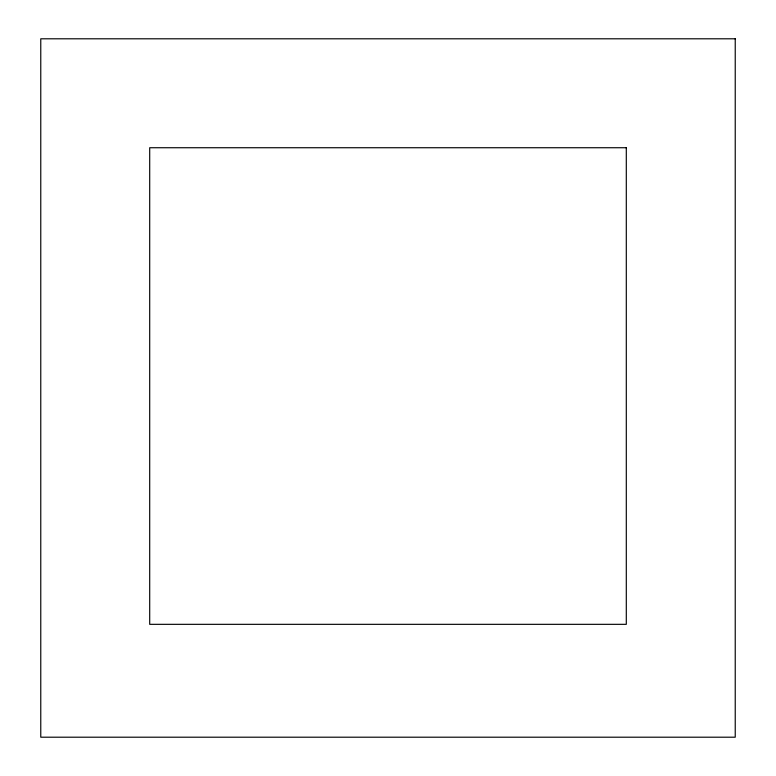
<?xml version="1.0" encoding="UTF-8"?>
<svg xmlns="http://www.w3.org/2000/svg" width="776" height="776" viewBox="0 0 776 776"><rect width="100%" height="100%" fill="white"/><g stroke="black" fill="none" stroke-linecap="round" stroke-linejoin="round"><path stroke-width="1.16" d="M735.231 38.8L40.769 38.8L40.769 737.2L735.231 737.2L735.231 38.8M626.3 147.731L149.7 147.731L149.7 624.331L626.3 624.331L626.3 147.731"/></g></svg>
